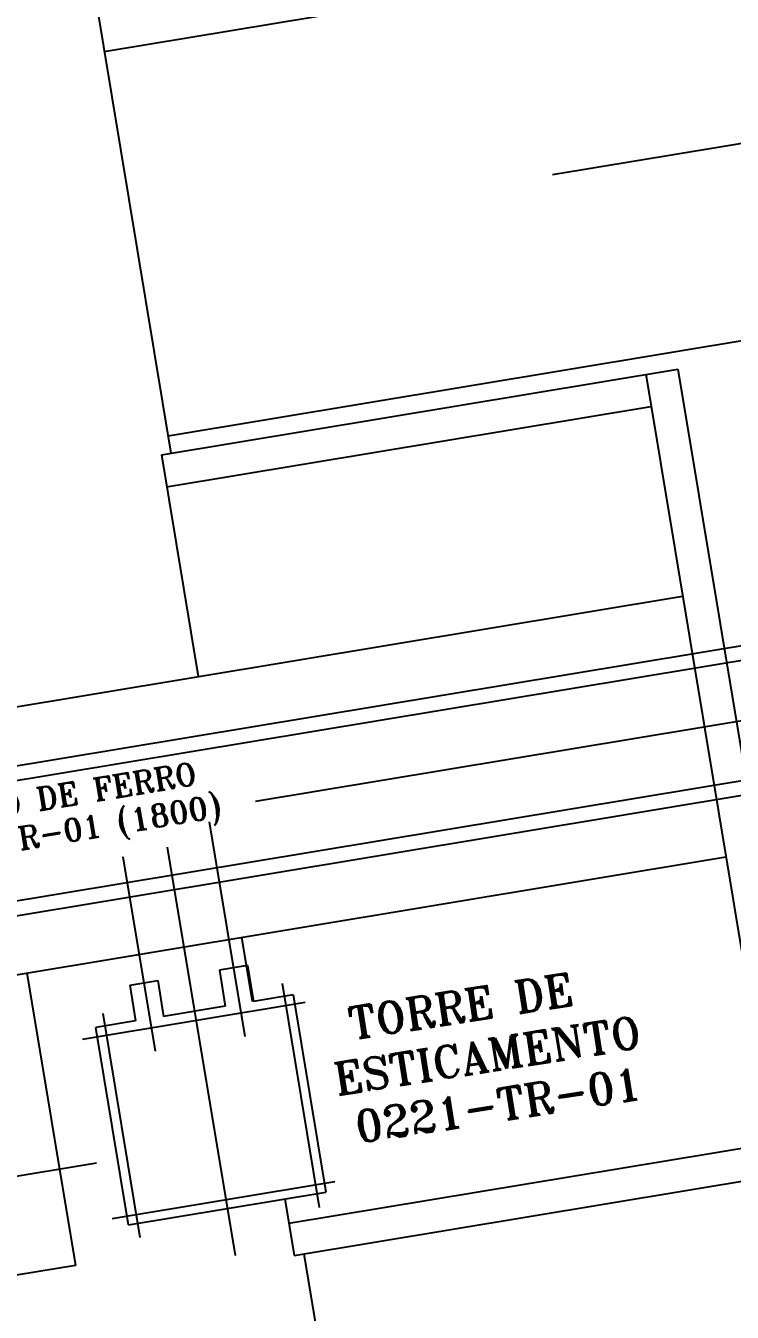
# Model space of a CAD drawing. Header units: millimetres. Extents: x -16232 to 52632, y -3739 to 20678.
# Drawn here: x 20697.4 to 20846.6, y 14669.2 to 14941 of the extents above; entities that cross this region are included whole.
import ezdxf
from ezdxf.enums import TextEntityAlignment as Align

# ---------------------------------------------------------------- set-up
doc = ezdxf.new("R2010")
doc.units = ezdxf.units.MM
doc.header["$LTSCALE"] = 300
doc.header["$MEASUREMENT"] = 0
doc.layers.add('CINZA-8', color=8, linetype='Continuous')
doc.styles.add('ROMANT', font='ROMANT', dxfattribs={"height": 0.2})

msp = doc.modelspace()

# ---------------------------------------------------------------- linework, layer by layer
at = {"layer": 'CINZA-8'}
for p, q in [((20641.723, 14775.757), (22272.694, 15046.505)), ((20612.213, 14767.733), (22280.115, 15044.612)), ((20616.322, 14742.982), (22284.224, 15019.861)), ((20646.842, 14744.923), (22277.813, 15015.671)), ((20706.702, 14979.301), (20728.045, 14850.731)), ((20889.908, 14964.719), (20713.971, 14935.512)), ((20896.648, 14924.118), (20808.679, 14909.514)), ((20745.886, 14777.207), (21424.235, 14889.816)), ((20903.388, 14883.517), (20727.451, 14854.31)), ((20726.015, 14850.394), (20835.096, 14868.502)), ((20828.329, 14867.379), (20856.412, 14698.208)), ((20835.096, 14868.502), (20863.179, 14699.331)), ((20727.138, 14843.627), (20829.453, 14860.612)), ((20726.015, 14850.394), (20733.799, 14803.5)), ((20676.62, 14794.008), (20836.114, 14820.485)), ((20736.108, 14772.838), (20743.638, 14727.478)), ((20727.262, 14767.488), (20741.582, 14681.224)), ((20685.763, 14738.926), (20845.258, 14765.403)), ((20717.871, 14765.413), (20724.691, 14724.332)), ((20742.943, 14748.418), (20745.199, 14734.827)), ((20744.195, 14742.448), (20738.274, 14741.465)), ((20744.195, 14742.448), (20745.453, 14734.869)), ((20697.605, 14740.892), (20707.861, 14679.111)), ((20719.327, 14738.32), (20725.248, 14739.303)), ((20725.248, 14739.303), (20726.506, 14731.724)), ((20738.274, 14741.465), (20739.532, 14733.886)), ((20719.327, 14738.32), (20720.585, 14730.741)), ((20751.522, 14738.629), (20759.378, 14691.302)), ((20709.366, 14726.932), (20756.373, 14734.735)), ((20739.532, 14733.886), (20726.506, 14731.724)), ((20753.861, 14736.265), (20745.453, 14734.869)), ((20753.861, 14736.265), (20760.781, 14694.581)), ((20713.627, 14732.338), (20721.484, 14685.012)), ((20720.585, 14730.741), (20712.177, 14729.345)), ((20719.097, 14687.662), (20712.177, 14729.345)), ((20752.974, 14687.99), (20855.289, 14704.975)), ((20712.327, 14700.712), (20545.471, 14673.013)), ((20754.098, 14681.223), (20863.179, 14699.331)), ((20715.656, 14689.037), (20762.663, 14696.841)), ((20719.097, 14687.662), (20760.781, 14694.581)), ((20752.119, 14693.143), (20754.098, 14681.223)), ((20756.128, 14681.56), (20917.841, 13707.411)), ((20707.861, 14679.111), (20649.852, 14669.481))]:
    msp.add_line(p, q, dxfattribs=at)

# ---------------------------------------------------------------- texts
at = {"layer": 'CINZA-8', "style": 'ROMANT', "width": 1.000511}
for s, height, rotation, p in [('MINÉRIO DE FERRO', 4.8016, 9.40286, (20700.633, 14778.515)), ('0221-TR-01 (1800)', 4.8016, 9.40286, (20704.549, 14770.341)), ('TORRE DE ', 6.7222, 8.93663, (20791.534, 14734.214)), ('ESTICAMENTO', 6.72225, 8.93663, (20794.885, 14723.46)), ('0221-TR-01', 6.7222, 8.93663, (20797.237, 14713.001))]:
    msp.add_text(s, height=height, rotation=rotation, dxfattribs=at).set_placement(p, align=Align.MIDDLE)

doc.saveas('drawing.dxf')
